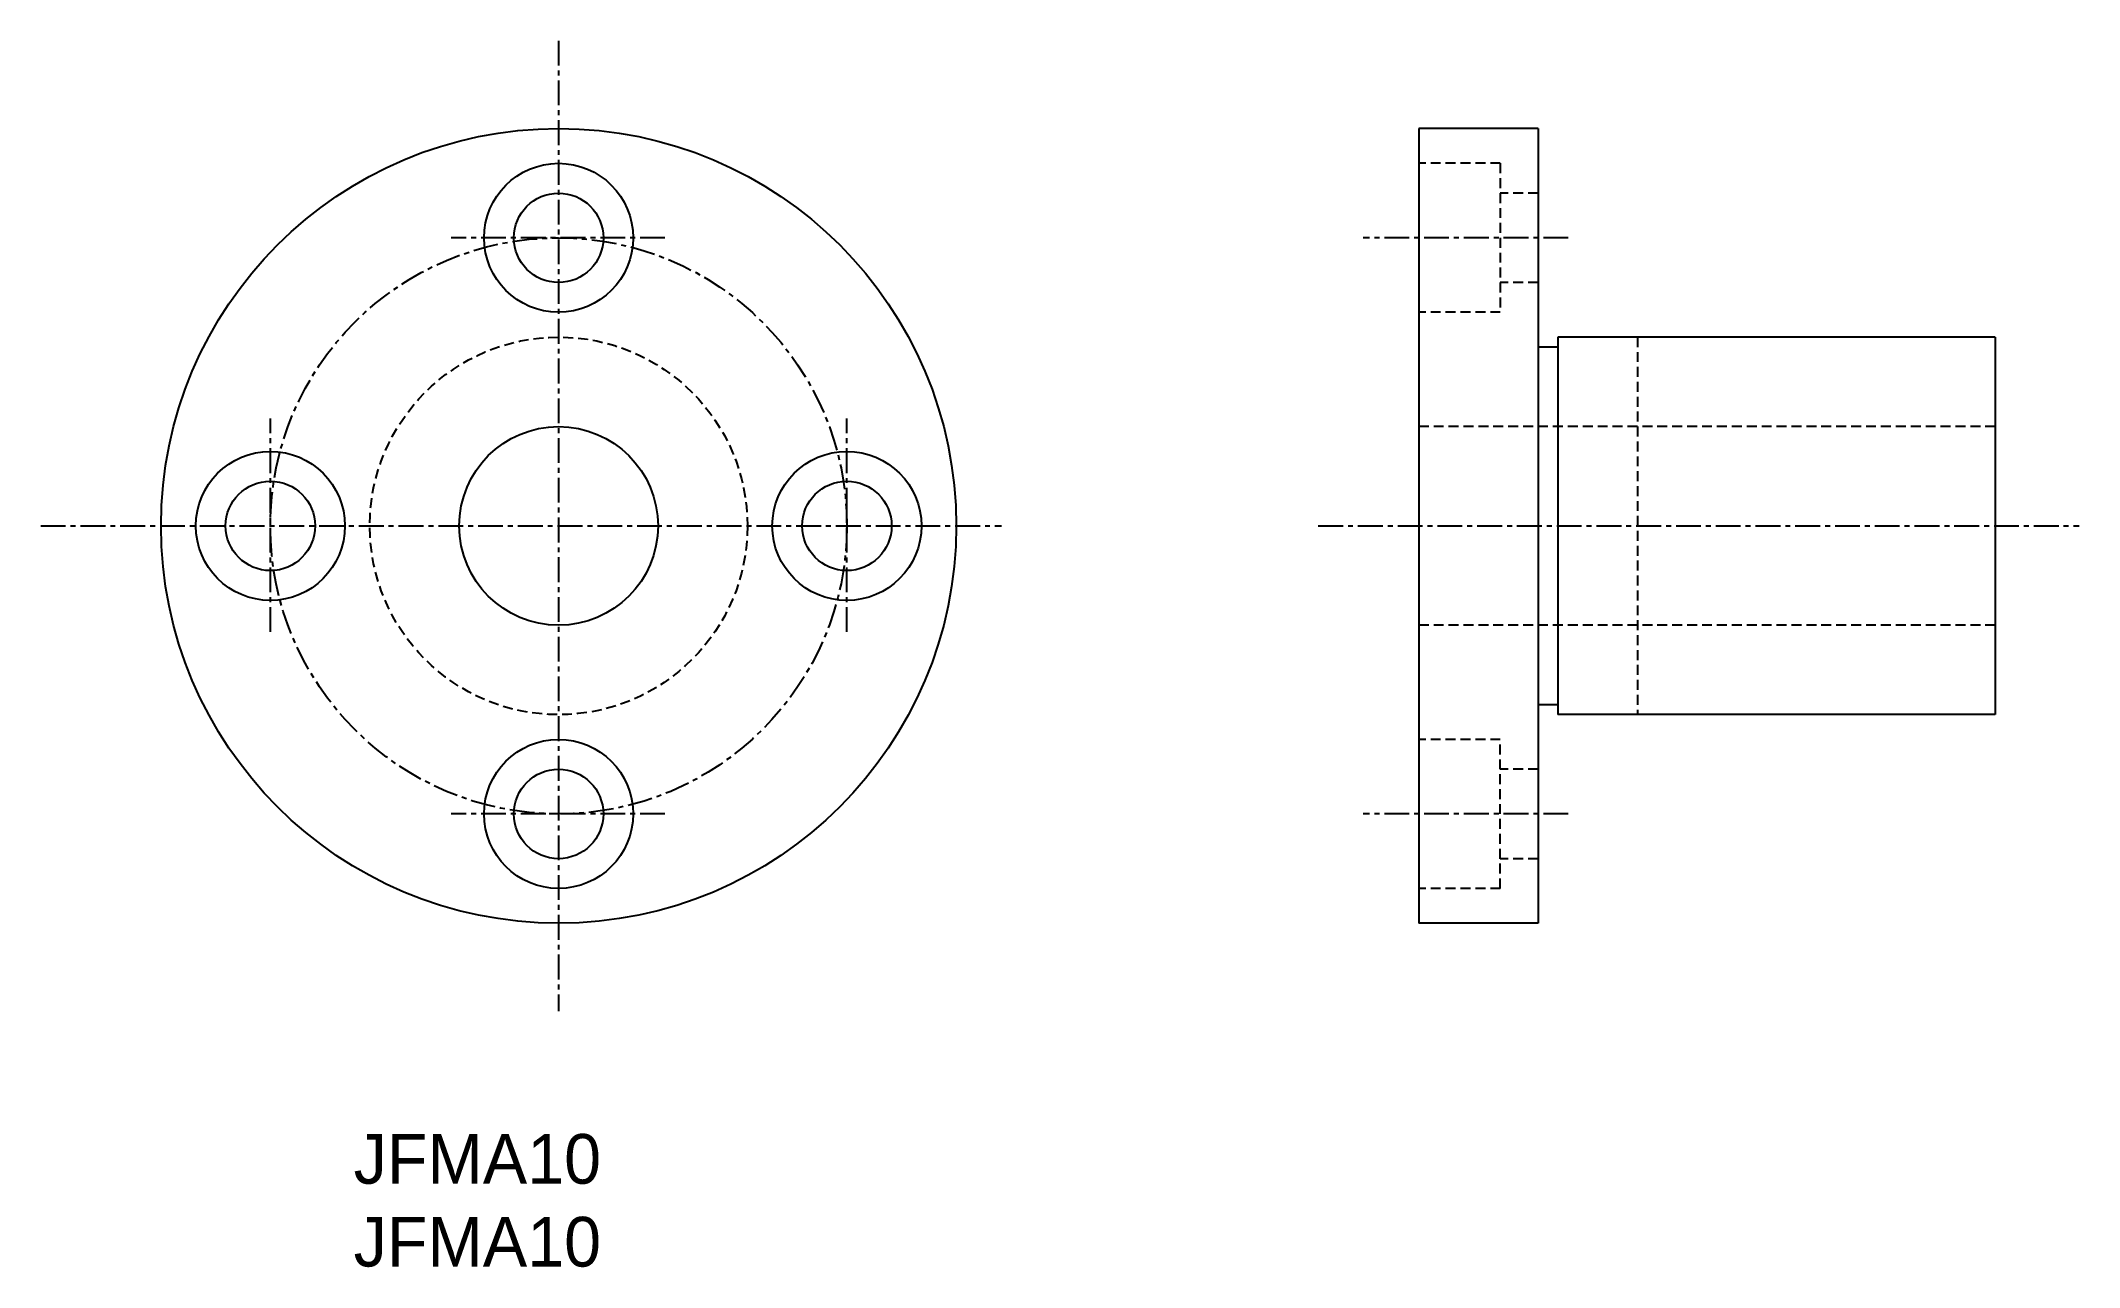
# Model space of a CAD drawing. Extents: x -6 to 97, y 10 to 72.
import ezdxf

# ---------------------------------------------------------------- set-up
doc = ezdxf.new("R2010")
doc.units = 0
doc.linetypes.add('CENTER', pattern=[2, 1.25, -0.25, 0.25, -0.25])
doc.linetypes.add('DASHED', pattern=[0.75, 0.5, -0.25])
doc.layers.get('0').update_dxf_attribs({"linetype": 'CONTINUOUS'})
doc.layers.add('CENTER', color=1, linetype='CENTER')

msp = doc.modelspace()

# ---------------------------------------------------------------- linework, layer by layer
at = {"color": 7, "linetype": 'CONTINUOUS'}
for p, q in [((63.58, 67.28), (63.58, 27.28)), ((69.58, 67.28), (63.58, 67.28)), ((69.58, 67.28), (69.58, 27.28)), ((92.58, 56.78), (70.58, 56.78)), ((70.58, 56.78), (70.58, 37.78)), ((92.58, 56.78), (92.58, 37.78)), ((70.58, 56.28), (69.58, 56.28)), ((70.58, 38.28), (69.58, 38.28)), ((92.58, 37.78), (70.58, 37.78)), ((69.58, 27.28), (63.58, 27.28))]:
    msp.add_line(p, q, dxfattribs=at)
at = {"color": 3, "linetype": 'DASHED'}
for p, q in [((67.68, 65.53), (63.58, 65.53)), ((67.68, 65.53), (67.68, 58.03)), ((69.58, 64.03), (67.68, 64.03)), ((69.58, 59.53), (67.68, 59.53)), ((67.68, 58.03), (63.58, 58.03)), ((74.58, 56.78), (74.58, 37.78)), ((92.58, 52.28), (63.58, 52.28)), ((92.58, 42.28), (63.58, 42.28)), ((67.68, 36.53), (63.58, 36.53)), ((67.68, 29.03), (67.68, 36.53)), ((69.58, 35.03), (67.68, 35.03)), ((69.58, 30.53), (67.68, 30.53)), ((67.68, 29.03), (63.58, 29.03))]:
    msp.add_line(p, q, dxfattribs=at)
at = {"color": 7, "linetype": 'CONTINUOUS'}
for centre, radius in [((20.31, 47.28), 20), ((20.31, 61.78), 3.75), ((20.31, 61.78), 2.25), ((20.31, 47.28), 5), ((5.81, 47.28), 3.75), ((34.81, 47.28), 3.75), ((5.81, 47.28), 2.25), ((34.81, 47.28), 2.25), ((20.31, 32.78), 3.75), ((20.31, 32.78), 2.25)]:
    msp.add_circle(centre, radius, dxfattribs=at)
at = {"color": 3, "linetype": 'DASHED'}
msp.add_circle((20.31, 47.28), 9.5, dxfattribs=at)
at = {"layer": 'CENTER', "color": 1, "linetype": 'CENTER'}
for p, q in [((20.31, 71.7), (20.31, 22.85)), ((25.66, 61.78), (14.91, 61.78)), ((71.1, 61.78), (60.78, 61.78)), ((5.81, 41.94), (5.81, 52.68)), ((34.81, 41.94), (34.81, 52.68)), ((-5.74, 47.28), (42.59, 47.28)), ((58.52, 47.28), (96.8, 47.28)), ((25.66, 32.78), (14.91, 32.78)), ((71.1, 32.78), (60.78, 32.78))]:
    msp.add_line(p, q, dxfattribs=at)
msp.add_circle((20.31, 47.28), 14.5, dxfattribs=at)

# ---------------------------------------------------------------- texts
at = {"color": 7, "linetype": 'CONTINUOUS'}
for p in [(10, 14.17), (10, 10)]:
    msp.add_text('JFMA10', height=2.5, dxfattribs=at).set_placement(p)

doc.saveas('drawing.dxf')
